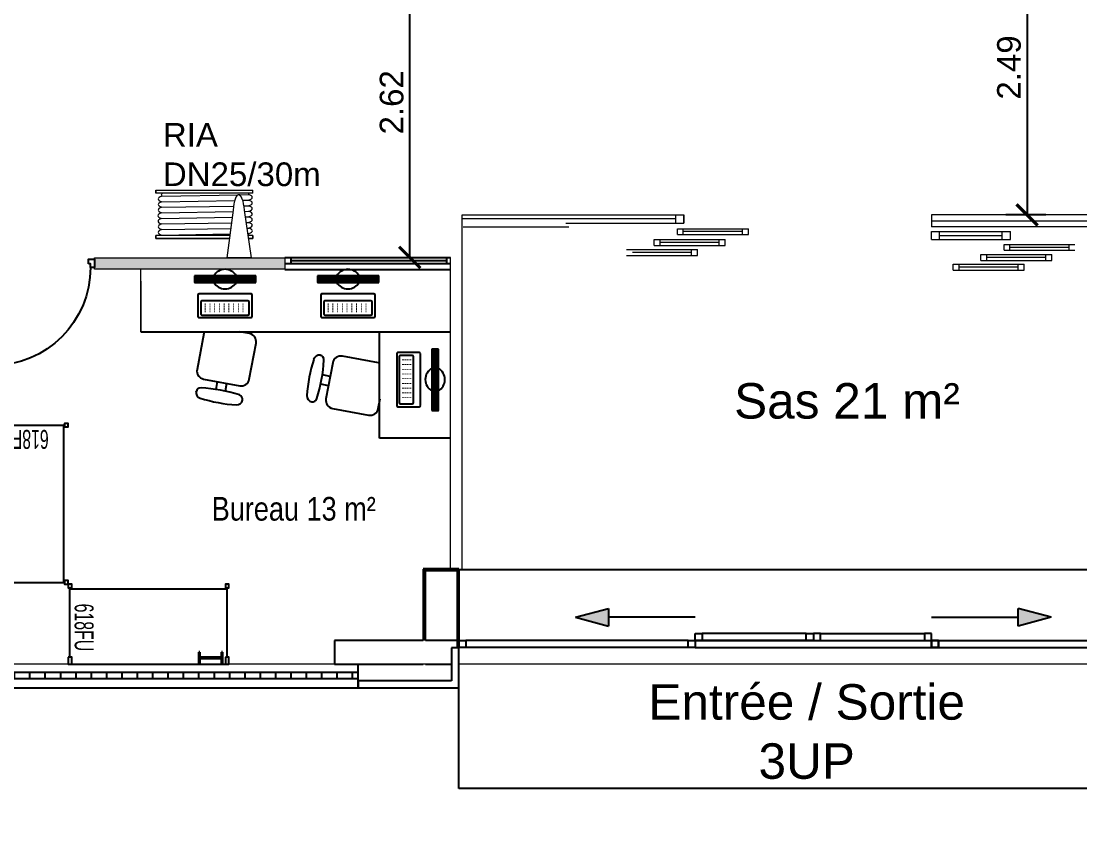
# Model space of a CAD drawing. Header units: millimetres. Extents: x 15590 to 15992, y 1055 to 1132.
# Drawn here: x 15904.67 to 15913.62, y 1069.27 to 1076.14 of the extents above; entities that cross this region are included whole.
import ezdxf
from ezdxf.enums import TextEntityAlignment as Align

# ---------------------------------------------------------------- set-up
doc = ezdxf.new("R2010")
doc.units = ezdxf.units.MM
doc.header["$MEASUREMENT"] = 0
doc.linetypes.add('Court', pattern=[0.25, 0.05, -0.075, 0.05, -0.075])
doc.linetypes.add('Tirets courts A', pattern=[0.4, 0.2, -0.2])
doc.layers.get('0').update_dxf_attribs({"lineweight": 9})
for name, color, linetype in [('05_Textes', 7, 'Continuous'), ('auvent 3D', 7, 'Continuous'), ('gondole', 6, 'Continuous'), ('MEININT-MEN', 5, 'Continuous'), ('MENUISERIES_INT', 1, 'Continuous'), ('murs exterieurs.P', 7, 'Continuous'), ('murs interieurs.P', 7, 'Continuous'), ('PORTES', 15, 'Continuous'), ('structure', 7, 'Continuous'), ('texte.VETTI', 7, 'Continuous')]:
    doc.layers.add(name, color=color, linetype=linetype)
for name, color, linetype, lineweight in [('DM cloison', 7, 'Continuous', 9), ('DM Divers', 7, 'Continuous', 9), ('DM RIA', 7, 'Continuous', 9)]:
    doc.layers.add(name, color=color, linetype=linetype, lineweight=lineweight)
doc.styles.add('Arial Narrow', font='ARIALN.TTF', dxfattribs={"height": 0.3})
doc.styles.get("Standard").update_dxf_attribs({"font": 'swiss.ttf', "height": 0.2})
doc.dimstyles.get("Standard").update_dxf_attribs({"dimtxt": 0.2, "dimasz": 0.18, "dimexe": 0.18, "dimexo": 0.0625, "dimgap": 0.05, "dimtad": 1, "dimzin": 4, "dimdsep": 46, "dimtxsty": 'Standard', "dimblk": 'ARCHTICK', "dimcen": 0.09, "dimadec": 0, "dimazin": 0, "dimtfac": 1, "dimtofl": 0, "dimtmove": 0, "dimatfit": 3, "dimfxl": 1, "dimtolj": 1, "dimtzin": 0, "dimarcsym": 0})

# ---------------------------------------------------------------- blocks, each defined once
blk = doc.blocks.new('Entrée Sortie')
at = {"layer": 'DM Divers', "insert": (49.4, 458.3), "char_height": 300, "width": 3361.042, "attachment_point": 2}
blk.add_mtext('{\\fArial|b0|i0|c0|p34;\\C1;Entrée / Sortie\\Ftxt|c0;\\P\\fArial|b0|i0|c238|p34;3UP}', dxfattribs=at)
blk = doc.blocks.new('_ArchTick')
at = {"color": 0, "linetype": 'ByBlock', "const_width": 0.15}
blk.add_lwpolyline([(-0.5, -0.5), (0.5, 0.5)], dxfattribs=at)
blk = doc.blocks.new('*D434')
at = {"color": 0, "lineweight": -2, "transparency": 16777216}
for p, q in [((15907.3247, 1076.7683), (15908.134, 1076.7683)), ((15907.954, 1074.1437), (15907.954, 1076.7683)), ((15907.5203, 1074.1437), (15908.134, 1074.1437))]:
    blk.add_line(p, q, dxfattribs=at)
at = {"layer": 'DEFPOINTS', "color": 0, "transparency": 16777216}
for p in [(15907.2622, 1076.7683), (15907.954, 1076.7683), (15907.4578, 1074.1437)]:
    blk.add_point(p, dxfattribs=at)
at = {"color": 0, "lineweight": -2, "transparency": 16777216, "xscale": 0.18, "yscale": 0.18, "zscale": 0.18}
for p, rotation in [((15907.954, 1076.7683), 90), ((15907.954, 1074.1437), 270)]:
    blk.add_blockref('_ArchTick', p, dxfattribs=dict(at, rotation=rotation))
at = {"color": 0, "transparency": 16777216, "insert": (15907.8012, 1075.456), "char_height": 0.2, "attachment_point": 5, "rotation": 90}
blk.add_mtext('\\A1;2.62', dxfattribs=at)
blk = doc.blocks.new('A$C575D08F3')
at = {"layer": 'PORTES'}
for points in [[(-85, 3), (-85, 7), (-90, 7), (-90, 0), (-86.5, 0), (-86.5, 3)], [(-3.5, -83), (-3.5, 0), (-6.5, 0), (-6.5, -83)], [(-5, 3), (-5, 7), (0, 7), (0, 0), (-3.5, 0), (-3.5, 3)]]:
    blk.add_lwpolyline(points, close=True, dxfattribs=at)
blk.add_arc((-3.5, 0), 83, 180, 270, dxfattribs=at)
blk = doc.blocks.new('*U471')
at = {"layer": 'DM cloison'}
blk.add_hatch(color=2, dxfattribs=at).paths.add_polyline_path([(-378.6, 96), (-378.6, 0), (1232.6, 0), (1232.6, 96)])
blk.add_lwpolyline([(-378.6, 0), (1232.6, 0), (1232.6, 96), (-378.6, 96)], close=True, dxfattribs=at)
blk = doc.blocks.new('*D470')
at = {"color": 0, "lineweight": -2, "transparency": 16777216}
for p, q in [((15913.3342, 1076.9974), (15912.9969, 1076.9974)), ((15913.1769, 1076.9974), (15913.1769, 1074.5037)), ((15913.3342, 1074.5037), (15912.9969, 1074.5037))]:
    blk.add_line(p, q, dxfattribs=at)
at = {"layer": 'DEFPOINTS', "color": 0, "transparency": 16777216}
for p in [(15913.3967, 1076.9974), (15913.1769, 1074.5037), (15913.3967, 1074.5037)]:
    blk.add_point(p, dxfattribs=at)
at = {"color": 0, "lineweight": -2, "transparency": 16777216, "xscale": 0.18, "yscale": 0.18, "zscale": 0.18}
for p, rotation in [((15913.1769, 1076.9974), 90), ((15913.1769, 1074.5037), 270)]:
    blk.add_blockref('_ArchTick', p, dxfattribs=dict(at, rotation=rotation))
at = {"color": 0, "transparency": 16777216, "insert": (15913.0241, 1075.7506), "char_height": 0.2, "attachment_point": 5, "rotation": 90}
blk.add_mtext('\\A1;2.49', dxfattribs=at)
blk = doc.blocks.new('M618FU-1330')
for points in [[(-0.6365, 1.345), (-0.6465, 1.345), (-0.6465, 1.36), (-0.6765, 1.36), (-0.6765, 1.33), (-0.6465, 1.33), (-0.6465, 1.345), (-0.6365, 1.345)], [(-0.06, 1.345), (-0.6365, 1.345)], [(-0.636, 0.015), (-0.636, 1.345)], [(-0.6365, 0.015), (-0.6465, 0.015), (-0.6465, 0.03), (-0.6765, 0.03), (-0.6765, 0), (-0.6465, 0), (-0.6465, 0.015), (-0.6365, 0.015)], [(-0.06, 0.015), (-0.6365, 0.015)]]:
    blk.add_lwpolyline(points)
for points in [[(-0.06, 1.33), (0, 1.33), (0, 1.36), (-0.06, 1.36)], [(-0.06, 0), (0, 0), (0, 0.03), (-0.06, 0.03)]]:
    blk.add_lwpolyline(points, close=True)
at = {"color": 7, "lineweight": 25}
blk.add_lwpolyline([(0, 0.03), (0, 1.33)], dxfattribs=at)
at = {"color": 151, "lineweight": 15, "width": 0.6}
blk.add_text('618FU', height=0.16, dxfattribs=at).set_placement((-0.1097, 0.1351), align=Align.MIDDLE_RIGHT)
blk = doc.blocks.new('A$C341A2A0A')
for p, q in [((1.61, 45.59), (0, 37.39)), ((40.25, 45.13), (9.83, 51.11)), ((39.78, 6.49), (45.77, 36.91)), ((58.07, 39.25), (57.85, 39.29)), ((42.04, 17.94), (48.58, 16.65)), ((43.58, 25.79), (50.12, 24.5)), ((1.15, 6.96), (31.56, 0.97)), ((50.35, 0), (50.13, 0.04))]:
    blk.add_line(p, q)
for centre, radius, start, end in [((8.48, 44.24), 7, 78.87085, 168.87085), ((38.9, 38.26), 7, 348.87085, 78.87085), ((177.73, -4.68), 130.9, 161.62764, 176.11405), ((57.3, 35.32), 4, 78.87085, 161.62764), ((56.88, 34.39), 5, 355.71332, 78.87085), ((-68.67, 43.8), 130.9, 342.02837, 355.71332), ((2.5, 13.82), 7, 250.25266, 258.87085), ((32.91, 7.84), 7, 258.87085, 348.87085), ((51.12, 3.92), 4, 176.11405, 258.87085), ((51.09, 4.95), 5, 258.87085, 342.02837)]:
    blk.add_arc(centre, radius, start, end)
blk = doc.blocks.new('A$C79F97BA2')
h = blk.add_hatch()
h.set_pattern_fill('ANSI31', color=256, style=0)
h.set_pattern_definition([(45, (-53.16797, -170.36468), (-0.08838835, 0.08838835), [])])
h.paths.add_polyline_path([(11.12, 52), (5.49, 52), (5.49, 0), (11.12, 0)])
for p, q in [((5.49, 52), (5.49, 0)), ((11.12, 52), (5.49, 52)), ((11.12, 0), (11.12, 52)), ((20.8, 47.83), (20.8, 3.83)), ((39.8, 48.83), (21.8, 48.83)), ((26.62, 45.22), (26.62, 6.32)), ((37.67, 46.22), (27.62, 46.22)), ((38.67, 6.32), (38.67, 45.22)), ((40.8, 3.83), (40.8, 47.83)), ((29.52, 40.87), (29.52, 41.27)), ((29.52, 36.87), (29.52, 37.27)), ((31.52, 40.87), (31.52, 41.27)), ((31.52, 36.87), (31.52, 37.27)), ((33.52, 40.87), (33.52, 41.27)), ((33.52, 36.87), (33.52, 37.27)), ((35.52, 40.87), (35.52, 41.27)), ((35.52, 36.87), (35.52, 37.27)), ((29.52, 32.87), (29.52, 33.27)), ((29.52, 28.87), (29.52, 29.27)), ((31.52, 32.87), (31.52, 33.27)), ((31.52, 28.87), (31.52, 29.27)), ((33.52, 32.87), (33.52, 33.27)), ((33.52, 28.87), (33.52, 29.27)), ((35.52, 32.87), (35.52, 33.27)), ((35.52, 28.87), (35.52, 29.27)), ((29.52, 24.87), (29.52, 25.27)), ((29.52, 20.87), (29.52, 21.27)), ((31.52, 24.87), (31.52, 25.27)), ((31.52, 20.87), (31.52, 21.27)), ((33.52, 24.87), (33.52, 25.27)), ((33.52, 20.87), (33.52, 21.27)), ((35.52, 24.87), (35.52, 25.27)), ((35.52, 20.87), (35.52, 21.27)), ((29.52, 16.87), (29.52, 17.27)), ((29.52, 12.87), (29.52, 13.27)), ((29.52, 8.87), (29.52, 9.27)), ((31.52, 16.87), (31.52, 17.27)), ((31.52, 12.87), (31.52, 13.27)), ((31.52, 8.87), (31.52, 9.27)), ((33.52, 16.87), (33.52, 17.27)), ((33.52, 12.87), (33.52, 13.27)), ((33.52, 8.87), (33.52, 9.27)), ((35.52, 16.87), (35.52, 17.27)), ((35.52, 12.87), (35.52, 13.27)), ((35.52, 8.87), (35.52, 9.27)), ((21.8, 2.83), (39.8, 2.83)), ((27.62, 5.32), (37.67, 5.32)), ((5.49, 0), (11.12, 0))]:
    blk.add_line(p, q)
for centre, radius, start, end in [((21.8, 47.83), 1, 90, 180), ((27.62, 45.22), 1, 90, 180), ((37.67, 45.22), 1, 0, 90), ((39.8, 47.83), 1, 0, 90), ((11.12, 25.83), 11.12, 120.39329, 239.60671), ((5.49, 25.83), 11.12, 300.39329, 59.60671), ((21.8, 3.83), 1, 180, 270), ((27.62, 6.32), 1, 180, 270), ((37.67, 6.32), 1, 270, 0), ((39.8, 3.83), 1, 270, 0)]:
    blk.add_arc(centre, radius, start, end)
blk = doc.blocks.new('*U44')
at = {"layer": 'DM RIA', "color": 1, "linetype": 'Continuous'}
for p, q in [((295.2, 808.8), (269, 808.8)), ((269, 808.8), (295.2, 808.8)), ((269, 808.8), (269, 197.6)), ((269, 187.1), (269, 808.8)), ((295.2, 183.7), (295.2, 808.8)), ((678.5, 808.8), (652.3, 808.8)), ((652.3, -11.2), (652.3, 808.8)), ((652.3, 808.8), (678.5, 808.8)), ((678.5, 808.8), (678.5, -11.2)), ((295.2, 759.1), (297.6, 759.1)), ((297.3, 758.3), (307.4, 182)), ((344.5, 759.1), (354.7, 175.8)), ((391.6, 760), (401.9, 169.5)), ((438.8, 760.8), (449.2, 163.2)), ((486, 759.1), (496.5, 157.4)), ((533.1, 759.1), (543.7, 151.8)), ((580.3, 759.1), (581.3, 759.1)), ((580.3, 759.1), (591, 142)), ((627.4, 759.1), (638.7, 112.7)), ((104.5, 0), (104.5, 208.9)), ((507.7, 155.5), (104.7, 208.9)), ((638.9, 103.2), (640.3, 22.4)), ((104.5, 0), (507.7, 59.9)), ((269, -11.2), (269, 24.4)), ((269, 17.8), (269, -11.2)), ((295.2, -11.2), (295.2, 28.3)), ((295.2, 22.4), (310.2, 22.4)), ((310, 30.5), (310.2, 21.6)), ((357.1, 37.5), (357.3, 22.4)), ((404.1, 44.5), (404.5, 22.4)), ((451.1, 51.5), (451.7, 22.4)), ((451.6, 22.4), (451.7, 22.4)), ((498.2, 58.2), (498.8, 22.4)), ((545.3, 63.8), (546, 22.4)), ((546, 22.4), (546, 22.4)), ((592.2, 73.7), (593.1, 22.4)), ((640.3, 22.4), (652.3, 22.4)), ((269, -11.2), (295.2, -11.2)), ((295.2, -11.2), (269, -11.2)), ((652.3, -11.2), (678.5, -11.2))]:
    blk.add_line(p, q, dxfattribs=at)
for centre, major_axis, start_param, end_param in [((322.6, 660.9), (-2.2, 127.6), 5.58648, 6.97989), ((369.8, 661.7), (-2.2, 127.6), 5.586496, 6.979875), ((416.9, 662.5), (-2.2, 127.6), 5.58648, 6.97989), ((464, 663.3), (-2.2, 127.6), 5.58648, 6.97989), ((511.2, 661.7), (-2.2, 127.6), 5.586491, 6.97988), ((558.4, 661.7), (-2.2, 127.6), 5.586496, 6.979875), ((605.6, 660.9), (-2.2, 127.6), 5.58648, 6.97989), ((601, 641.4), (41, 120.9), 5.930977, 6.635394), ((469.2, 107.7), (170.4, 0), 4.940257, 7.626113), ((333.8, 119.5), (0, -127.6), 5.586483, 6.979887), ((380.9, 120.3), (0, -127.6), 5.586483, 6.979887), ((428.1, 120.3), (0, -127.6), 5.586483, 6.979887), ((475.2, 120.3), (0, -127.6), 5.586483, 6.979887), ((522.4, 120.3), (0, -127.6), 5.586483, 6.979887), ((569.5, 120.3), (0, -127.6), 5.586483, 6.979887), ((616.7, 120.3), (0, -127.6), 5.586483, 6.979887)]:
    blk.add_ellipse(centre, major_axis=major_axis, ratio=0.287901, start_param=start_param, end_param=end_param, dxfattribs=at)
blk = doc.blocks.new('RIA 25 30 m')
at = {"layer": 'DM RIA', "insert": (48.9, 586.7), "char_height": 200, "width": 1661.44, "attachment_point": 1}
blk.add_mtext('{\\fArial|b0|i0|c0|p34;\\C1;RIA DN25/30m}', dxfattribs=at)

msp = doc.modelspace()

# ---------------------------------------------------------------- hatches: boundary and pattern name
at = {"layer": 'murs exterieurs.P', "linetype": 'Continuous', "ltscale": 1000}
h = msp.add_hatch(dxfattribs=at)
h.set_pattern_fill('ISOLANT_POLYSTYRENE_0005', color=256, scale=0.1, angle=90, style=0, pattern_type=2)
h.set_pattern_definition([(90, (15888.23031, 1074.85421), (-0.13, 8e-18), []), (180, (15888.23031, 1074.85421), (-8e-18, -0.13), [])])
h.paths.add_polyline_path([(15896.6685, 1070.5837), (15907.5184, 1070.5837), (15907.5184, 1070.6337), (15896.6685, 1070.6337)], flags=0)
at = {"layer": 'texte.VETTI', "linetype": 'Continuous'}
for points in [[(15909.3559, 1071.101), (15909.6358, 1071.026), (15909.6358, 1071.176)], [(15913.3806, 1071.101), (15913.1007, 1071.176), (15913.1007, 1071.026)]]:
    msp.add_hatch(color=256, dxfattribs=at).paths.add_polyline_path(points, flags=0)

# ---------------------------------------------------------------- linework, layer by layer
for p, q in [((15908.3982, 1074.5037), (15909.2732, 1074.5037)), ((15908.3982, 1071.5037), (15908.3982, 1074.5037)), ((15909.3432, 1074.4717), (15908.3982, 1074.4717)), ((15909.2732, 1074.5037), (15910.2732, 1074.5037)), ((15909.2732, 1074.4337), (15910.2732, 1074.4337)), ((15910.2032, 1074.4717), (15909.3432, 1074.4717)), ((15910.2032, 1074.5037), (15910.2032, 1074.4337)), ((15910.2032, 1074.4687), (15910.2032, 1074.4717)), ((15910.2732, 1074.5037), (15910.2732, 1074.4337)), ((15910.2732, 1074.4337), (15910.2732, 1074.5037)), ((15914.6682, 1074.5037), (15912.3681, 1074.5037)), ((15912.3681, 1074.5037), (15912.3688, 1074.4037)), ((15912.3685, 1074.4537), (15914.6682, 1074.4537)), ((15908.4047, 1074.4037), (15909.2995, 1074.4037)), ((15910.2182, 1074.3872), (15910.8182, 1074.3872)), ((15910.2182, 1074.3372), (15910.2182, 1074.3872)), ((15910.2182, 1074.3372), (15910.8182, 1074.3372)), ((15910.2682, 1074.3372), (15910.2682, 1074.3872)), ((15910.7682, 1074.3622), (15910.2682, 1074.3622)), ((15910.7682, 1074.3372), (15910.7682, 1074.3872)), ((15910.8182, 1074.3372), (15910.8182, 1074.3872)), ((15912.3666, 1074.3645), (15913.0366, 1074.3645)), ((15912.3666, 1074.2945), (15912.3666, 1074.3645)), ((15914.5982, 1074.4037), (15912.3688, 1074.4037)), ((15912.4366, 1074.2945), (15912.4366, 1074.3645)), ((15912.9666, 1074.2945), (15912.9666, 1074.3645)), ((15913.0366, 1074.2945), (15913.0366, 1074.3645)), ((15910.0222, 1074.2963), (15910.6222, 1074.2963)), ((15910.0222, 1074.2463), (15910.0222, 1074.2963)), ((15910.0222, 1074.2463), (15910.6222, 1074.2463)), ((15910.0722, 1074.2463), (15910.0722, 1074.2963)), ((15910.5722, 1074.2713), (15910.0722, 1074.2713)), ((15910.5722, 1074.2463), (15910.5722, 1074.2963)), ((15910.6222, 1074.2463), (15910.6222, 1074.2963)), ((15912.3666, 1074.2945), (15913.0366, 1074.2945)), ((15912.9666, 1074.3265), (15912.4366, 1074.3265)), ((15912.9816, 1074.2543), (15913.5816, 1074.2543)), ((15912.9816, 1074.2043), (15912.9816, 1074.2543)), ((15913.0316, 1074.2043), (15913.0316, 1074.2543)), ((15913.5316, 1074.2043), (15913.5316, 1074.2543)), ((15909.7881, 1074.2103), (15910.3881, 1074.2103)), ((15909.7881, 1074.1603), (15910.3881, 1074.1603)), ((15910.3381, 1074.1853), (15909.8381, 1074.1853)), ((15910.3381, 1074.1603), (15910.3381, 1074.2103)), ((15910.3881, 1074.1603), (15910.3881, 1074.2103)), ((15912.7856, 1074.1683), (15913.3856, 1074.1683)), ((15912.7856, 1074.1183), (15912.7856, 1074.1683)), ((15912.8356, 1074.1183), (15912.8356, 1074.1683)), ((15912.9816, 1074.2043), (15913.5816, 1074.2043)), ((15913.5316, 1074.2293), (15913.0316, 1074.2293)), ((15913.3356, 1074.1183), (15913.3356, 1074.1683)), ((15913.3856, 1074.1183), (15913.3856, 1074.1683)), ((15908.2982, 1071.5088), (15908.2982, 1074.1437)), ((15912.5516, 1074.0871), (15913.1516, 1074.0871)), ((15912.5516, 1074.0371), (15912.5516, 1074.0871)), ((15912.6016, 1074.0371), (15912.6016, 1074.0871)), ((15913.1016, 1074.0621), (15912.6016, 1074.0621)), ((15912.7856, 1074.1183), (15913.3856, 1074.1183)), ((15913.3356, 1074.1433), (15912.8356, 1074.1433)), ((15913.1016, 1074.0371), (15913.1016, 1074.0871)), ((15913.1516, 1074.0371), (15913.1516, 1074.0871)), ((15905.6788, 1073.5158), (15905.6788, 1074.0437)), ((15912.5516, 1074.0371), (15913.1516, 1074.0371)), ((15905.6788, 1073.9431), (15905.6788, 1073.5158)), ((15908.2982, 1071.5088), (15908.3682, 1071.5088)), ((15908.3082, 1070.7037), (15896.7685, 1070.7037)), ((15914.3682, 1070.7037), (15908.3682, 1070.7037))]:
    msp.add_line(p, q)
msp.add_circle((15910.6295, 1093.1562), 38.4411)
at = {"layer": 'auvent 3D', "linetype": 'Tirets courts A', "ltscale": 1000, "flags": 128}
msp.add_lwpolyline([(15914.3682, 1071.5037), (15914.3682, 1069.6537), (15908.3682, 1069.6537), (15908.3682, 1071.5037)], close=True, dxfattribs=at)
at = {"layer": 'MEININT-MEN', "color": 4, "ltscale": 100}
for p, q in [((15908.2982, 1074.1397), (15906.8982, 1074.1397)), ((15908.2982, 1074.0897), (15906.8982, 1074.0897)), ((15908.2655, 1074.1147), (15906.9482, 1074.1147)), ((15908.2982, 1074.0397), (15906.8982, 1074.0397))]:
    msp.add_line(p, q, dxfattribs=at)
at = {"layer": 'MEININT-MEN', "color": 0, "ltscale": 100}
for p, q in [((15906.9482, 1074.1397), (15906.9482, 1074.0897)), ((15908.2655, 1074.1397), (15908.2655, 1074.0897))]:
    msp.add_line(p, q, dxfattribs=at)
at = {"layer": 'MEININT-MEN', "color": 0}
for p, q in [((15905.6788, 1073.5158), (15908.2982, 1073.5158)), ((15907.6982, 1072.6158), (15907.6982, 1073.5158)), ((15908.2982, 1072.6158), (15907.6982, 1072.6158))]:
    msp.add_line(p, q, dxfattribs=at)
at = {"layer": 'murs exterieurs.P', "linetype": 'Court', "ltscale": 1000}
msp.add_line((15910.4682, 1071.5037), (15912.2682, 1071.5037), dxfattribs=at)
at = {"layer": 'murs exterieurs.P', "linetype": 'Continuous', "ltscale": 1000}
for p, q in [((15910.3682, 1070.9037), (15910.3682, 1070.9637)), ((15910.3682, 1070.9637), (15910.4282, 1070.9637)), ((15910.4282, 1070.9637), (15910.4282, 1070.9037)), ((15911.3082, 1070.9637), (15910.4282, 1070.9637)), ((15911.3082, 1070.9037), (15911.3082, 1070.9637)), ((15911.3082, 1070.9637), (15911.3682, 1070.9637)), ((15911.3682, 1070.9637), (15911.3682, 1070.9037)), ((15911.4282, 1070.9637), (15911.3682, 1070.9637)), ((15911.3682, 1070.9637), (15911.3682, 1070.9037)), ((15911.4282, 1070.9037), (15911.4282, 1070.9637)), ((15911.4282, 1070.9637), (15912.3082, 1070.9637)), ((15912.3682, 1070.9637), (15912.3082, 1070.9637)), ((15912.3082, 1070.9637), (15912.3082, 1070.9037)), ((15912.3682, 1070.9037), (15912.3682, 1070.9637)), ((15908.3682, 1070.8437), (15908.3682, 1070.9037)), ((15908.3682, 1070.9037), (15908.4282, 1070.9037)), ((15908.4282, 1070.8437), (15908.3682, 1070.8437)), ((15908.4282, 1070.9037), (15908.4282, 1070.8437)), ((15910.3082, 1070.9037), (15908.4282, 1070.9037)), ((15910.3082, 1070.8437), (15908.4282, 1070.8437)), ((15910.3082, 1070.8437), (15910.3082, 1070.9037)), ((15910.3082, 1070.9037), (15910.3682, 1070.9037)), ((15910.3682, 1070.8437), (15910.3082, 1070.8437)), ((15910.3083, 1070.9037), (15910.3683, 1070.9037)), ((15910.3083, 1070.8437), (15910.3083, 1070.9037)), ((15910.3683, 1070.8437), (15910.3083, 1070.8437)), ((15910.3682, 1070.9037), (15910.3682, 1070.8437)), ((15910.4282, 1070.9037), (15910.3682, 1070.9037)), ((15910.3683, 1070.9037), (15910.3683, 1070.8437)), ((15910.3683, 1070.9037), (15912.3683, 1070.9037)), ((15910.3683, 1070.8437), (15912.3683, 1070.8437)), ((15911.3082, 1070.9037), (15910.4282, 1070.9037)), ((15911.3682, 1070.9037), (15911.3082, 1070.9037)), ((15911.3682, 1070.9037), (15911.4282, 1070.9037)), ((15911.4282, 1070.9037), (15912.3082, 1070.9037)), ((15912.3082, 1070.9037), (15912.3682, 1070.9037)), ((15912.4282, 1070.9037), (15912.3682, 1070.9037)), ((15912.3682, 1070.9037), (15912.3682, 1070.8437)), ((15912.3682, 1070.8437), (15912.4282, 1070.8437)), ((15912.3683, 1070.9037), (15912.4283, 1070.9037)), ((15912.3683, 1070.8437), (15912.3683, 1070.9037)), ((15912.4283, 1070.8437), (15912.3683, 1070.8437)), ((15912.4282, 1070.8437), (15912.4282, 1070.9037)), ((15912.4282, 1070.9037), (15914.3082, 1070.9037)), ((15912.4282, 1070.8437), (15914.3082, 1070.8437)), ((15912.4283, 1070.9037), (15912.4283, 1070.8437)), ((15907.5184, 1070.6337), (15907.5184, 1070.7037)), ((15896.6685, 1070.5837), (15907.5184, 1070.5837)), ((15907.5184, 1070.5837), (15907.5184, 1070.6337)), ((15907.5184, 1070.5837), (15907.5184, 1070.6337)), ((15907.5184, 1070.5037), (15907.5184, 1070.5837)), ((15907.5184, 1070.5037), (15907.5184, 1070.5837))]:
    msp.add_line(p, q, dxfattribs=at)
at = {"layer": 'murs exterieurs.P', "color": 31, "linetype": 'Continuous', "lineweight": 25, "ltscale": 1000}
for p, q in [((15908.3682, 1070.7037), (15908.3682, 1070.9037)), ((15907.5184, 1070.6337), (15907.5184, 1070.7037)), ((15907.5184, 1070.6337), (15896.6685, 1070.6337))]:
    msp.add_line(p, q, dxfattribs=at)
at = {"layer": 'murs exterieurs.P', "color": 31, "linetype": 'Continuous', "lineweight": 25, "ltscale": 1000, "flags": 128}
for points in [[(15908.0682, 1070.9037), (15907.3182, 1070.9037)], [(15907.3182, 1070.9037), (15907.3182, 1070.7037)], [(15908.3682, 1070.9037), (15908.0882, 1070.9037)], [(15907.3182, 1070.7037), (15908.0682, 1070.7037)], [(15908.0882, 1070.7037), (15908.3082, 1070.7037)]]:
    msp.add_lwpolyline(points, dxfattribs=at)
at = {"layer": 'murs exterieurs.P', "linetype": 'Continuous', "ltscale": 1000, "flags": 128}
for points in [[(15908.3582, 1070.843), (15908.3082, 1070.843)], [(15908.3082, 1070.843), (15908.3082, 1070.5637)], [(15908.3682, 1070.5037), (15908.3682, 1070.843)], [(15896.6685, 1070.5037), (15907.5184, 1070.5037)], [(15908.3082, 1070.5637), (15907.5184, 1070.5637)], [(15907.5184, 1070.5637), (15907.5184, 1070.5037)], [(15907.5184, 1070.5037), (15908.3682, 1070.5037)]]:
    msp.add_lwpolyline(points, dxfattribs=at)
at = {"layer": 'murs interieurs.P', "linetype": 'Court', "ltscale": 1000, "flags": 128}
for points in [[(15908.0682, 1071.5088), (15908.0682, 1070.9037)], [(15908.0882, 1070.9037), (15908.0882, 1071.4988)]]:
    msp.add_lwpolyline(points, dxfattribs=at)
at = {"layer": 'murs interieurs.P', "color": 160, "linetype": 'Continuous', "lineweight": 35, "ltscale": 1000, "flags": 128}
for points in [[(15908.3682, 1071.5088), (15908.0682, 1071.5088)], [(15908.0882, 1071.4988), (15908.3582, 1071.4988)], [(15908.3582, 1071.4988), (15908.3582, 1070.843)], [(15908.3682, 1070.843), (15908.3682, 1071.5088)]]:
    msp.add_lwpolyline(points, dxfattribs=at)
at = {"layer": 'structure', "color": 160, "linetype": 'Continuous', "lineweight": 35, "ltscale": 1000}
for p, q in [((15906.1768, 1070.8065), (15906.1683, 1070.8065)), ((15906.1683, 1070.8065), (15906.1683, 1070.7065)), ((15906.1768, 1070.7649), (15906.1768, 1070.8065)), ((15906.1768, 1070.7065), (15906.1768, 1070.7481)), ((15906.3542, 1070.7593), (15906.1824, 1070.7593)), ((15906.1824, 1070.7537), (15906.3542, 1070.7537)), ((15906.3683, 1070.8065), (15906.3598, 1070.8065)), ((15906.3598, 1070.8065), (15906.3598, 1070.7649)), ((15906.3598, 1070.7481), (15906.3598, 1070.7065)), ((15906.3683, 1070.7065), (15906.3683, 1070.8065)), ((15906.1683, 1070.7065), (15906.1768, 1070.7065)), ((15906.3598, 1070.7065), (15906.3683, 1070.7065))]:
    msp.add_line(p, q, dxfattribs=at)
for centre, start, end in [((15906.1824, 1070.7649), 180, 270), ((15906.1824, 1070.7481), 90, 180), ((15906.3542, 1070.7649), 270, 0), ((15906.3542, 1070.7481), 0, 90)]:
    msp.add_arc(centre, 0.0056, start, end, dxfattribs=at)
at = {"layer": 'texte.VETTI', "linetype": 'Continuous', "ltscale": 1000}
for p, q in [((15909.3559, 1071.101), (15909.6358, 1071.176)), ((15909.6358, 1071.176), (15909.6358, 1071.026)), ((15913.3806, 1071.101), (15913.1007, 1071.176)), ((15913.1007, 1071.026), (15913.1007, 1071.176)), ((15909.3559, 1071.101), (15909.6358, 1071.026)), ((15910.3682, 1071.101), (15909.6358, 1071.101)), ((15912.3682, 1071.101), (15913.1007, 1071.101)), ((15913.3806, 1071.101), (15913.1007, 1071.026))]:
    msp.add_line(p, q, dxfattribs=at)

# ---------------------------------------------------------------- block references
at = {"layer": 'DM cloison', "yscale": 0.001, "zscale": 0.001}
for name, p, xscale in [('RIA 25 30 m', (15905.8161, 1074.6943), 0.001), ('*U471', (15906.5196, 1074.0437), -0.001), ('Entrée Sortie', (15911.2625, 1070.0762), 0.001)]:
    msp.add_blockref(name, p, dxfattribs=dict(at, xscale=xscale))
at = {"layer": 'DM cloison', "xscale": 0.001, "yscale": 0.001, "zscale": 0.001, "rotation": 89.99999999947926}
msp.add_blockref('*U44', (15906.6143, 1074.0353), dxfattribs=at)
at = {"layer": 'gondole'}
for p, rotation in [((15904.387, 1072.7402), 180), ((15905.0635, 1070.7037), 270)]:
    msp.add_blockref('M618FU-1330', p, dxfattribs=dict(at, rotation=rotation))
at = {"layer": 'MEININT-MEN', "color": 0}
for name, p, xscale, yscale, zscale, rotation in [('A$C79F97BA2', (15906.1326, 1074.0437), 0.009999999999990905, 0.009999999999990905, 0.009999999999990905, 270), ('A$C79F97BA2', (15907.1726, 1074.0437), 0.009999999999990905, 0.009999999999990905, 0.009999999999990905, 270), ('A$C341A2A0A', (15906.1408, 1073.5119), 0.009999999999931643, 0.009999999999931643, 0.009999999999931643, 270.6072802418121), ('A$C79F97BA2', (15908.2512, 1073.369), 0.01000000000021828, 0.01000000000021828, 0.01000000000021828, 180), ('A$C341A2A0A', (15907.6988, 1073.3219), 0.01000000000016382, 0.01000000000016382, 0.01000000000016382, 180.6072802444037)]:
    msp.add_blockref(name, p, dxfattribs=dict(at, xscale=xscale, yscale=yscale, zscale=zscale, rotation=rotation))
at = {"layer": 'MENUISERIES_INT', "ltscale": 5, "xscale": -0.01000000000021828, "yscale": 0.01000000000021828, "zscale": 0.01000000000021828}
msp.add_blockref('A$C575D08F3', (15904.387, 1074.0591), dxfattribs=at)

# ---------------------------------------------------------------- texts
at = {"layer": '05_Textes', "insert": (15906.9721, 1072.1182), "char_height": 0.2, "width": 2.666162, "attachment_point": 2, "style": 'Arial Narrow'}
msp.add_mtext('Bureau 13 m²', dxfattribs=at)
at = {"layer": 'DM Divers', "insert": (15911.6527, 1073.0811), "char_height": 0.3, "width": 6.6142, "attachment_point": 2}
msp.add_mtext('Sas 21 m²', dxfattribs=at)

# ---------------------------------------------------------------- dimensions: what is measured, and where the dimension line sits
for base, p1, p2, picture, middle in [((15913.1769, 1074.5037), (15913.3967, 1076.9974), (15913.3967, 1074.5037), '*D470', (15913.0241, 1075.7506)), ((15907.954, 1076.7683), (15907.4578, 1074.1437), (15907.2622, 1076.7683), '*D434', (15907.8012, 1075.456))]:
    dim = msp.add_linear_dim(base=base, p1=p1, p2=p2, angle=90, dimstyle='Standard')
    dim.commit()
    dim.dimension.update_dxf_attribs({"geometry": picture, "text_midpoint": middle})

doc.saveas('drawing.dxf')
